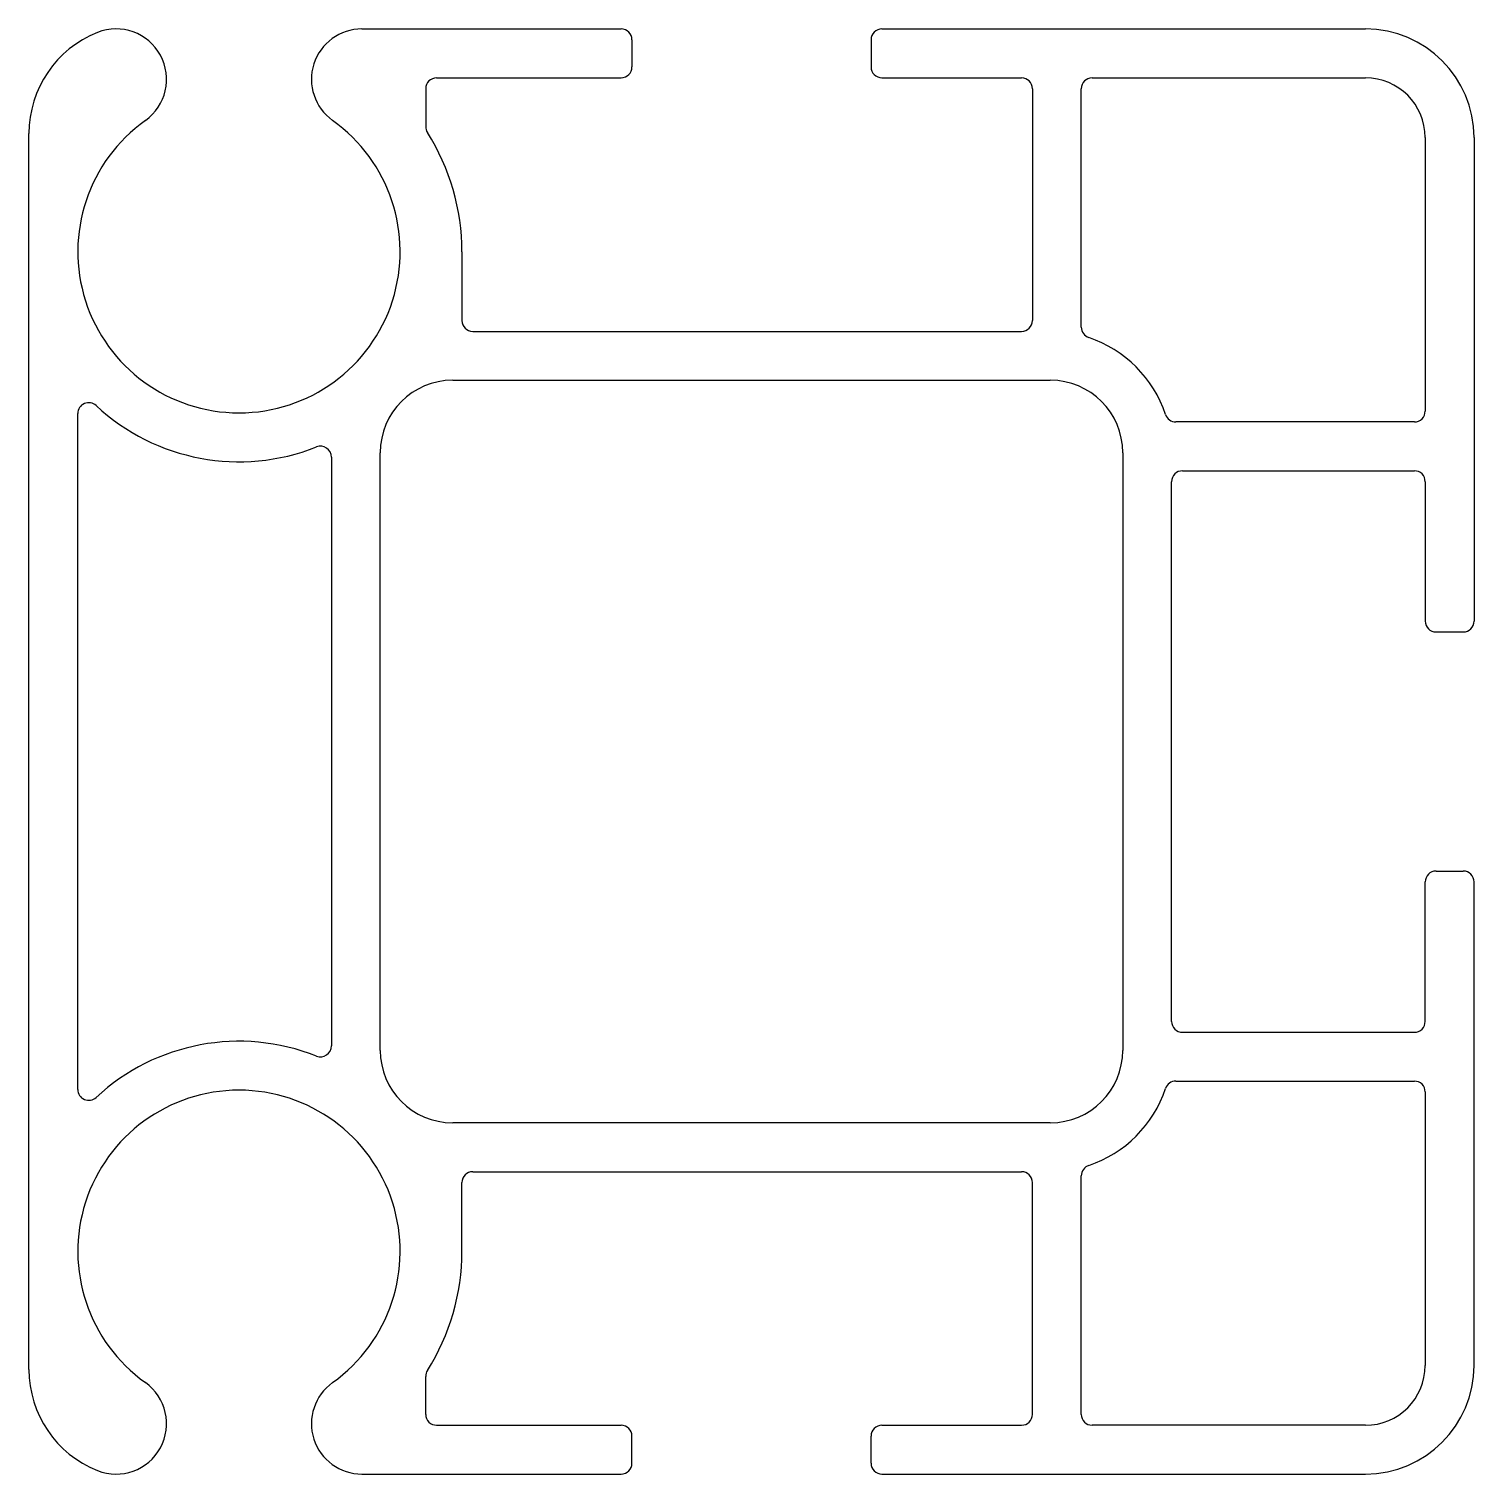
# Model space of a CAD drawing. Extents: x 2867.3 to 2907.2, y 1560.3 to 1600.2.
import ezdxf

# ---------------------------------------------------------------- set-up
doc = ezdxf.new("R2010")
doc.units = 0
doc.layers.get('0').update_dxf_attribs({"linetype": 'CONTINUOUS'})

msp = doc.modelspace()

# ---------------------------------------------------------------- linework, layer by layer
for p, q in [((2876.474, 1600.219), (2883.631, 1600.219)), ((2890.831, 1600.219), (2904.181, 1600.219)), ((2883.931, 1599.919), (2883.931, 1599.169)), ((2890.531, 1599.919), (2890.531, 1599.169)), ((2878.536, 1598.869), (2883.631, 1598.869)), ((2890.831, 1598.869), (2894.686, 1598.869)), ((2896.636, 1598.869), (2904.181, 1598.869)), ((2878.236, 1598.569), (2878.236, 1597.521)), ((2894.986, 1598.569), (2894.986, 1592.169)), ((2896.336, 1591.982), (2896.336, 1598.569)), ((2867.281, 1563.206), (2867.281, 1597.333)), ((2905.831, 1597.219), (2905.831, 1589.669)), ((2907.181, 1597.219), (2907.181, 1583.869)), ((2879.236, 1594.069), (2879.236, 1592.169)), ((2879.536, 1591.869), (2894.686, 1591.869)), ((2878.981, 1590.519), (2895.481, 1590.519)), ((2868.631, 1570.94), (2868.631, 1589.599)), ((2905.531, 1589.369), (2898.945, 1589.369)), ((2876.981, 1572.019), (2876.981, 1588.519)), ((2897.481, 1588.519), (2897.481, 1572.019)), ((2875.631, 1588.4), (2875.631, 1572.139)), ((2898.831, 1572.819), (2898.831, 1587.719)), ((2899.131, 1588.019), (2905.531, 1588.019)), ((2905.831, 1587.719), (2905.831, 1583.869)), ((2906.131, 1583.569), (2906.881, 1583.569)), ((2906.131, 1576.969), (2906.881, 1576.969)), ((2905.831, 1572.819), (2905.831, 1576.669)), ((2907.181, 1563.319), (2907.181, 1576.669)), ((2899.131, 1572.519), (2905.531, 1572.519)), ((2898.945, 1571.169), (2905.531, 1571.169)), ((2905.831, 1570.869), (2905.831, 1563.319)), ((2895.481, 1570.019), (2878.981, 1570.019)), ((2879.536, 1568.669), (2894.686, 1568.669)), ((2896.336, 1561.969), (2896.336, 1568.557)), ((2879.236, 1566.469), (2879.236, 1568.369)), ((2894.986, 1561.969), (2894.986, 1568.369)), ((2878.236, 1561.969), (2878.236, 1563.018)), ((2878.536, 1561.669), (2883.631, 1561.669)), ((2883.931, 1560.619), (2883.931, 1561.369)), ((2890.531, 1560.619), (2890.531, 1561.369)), ((2890.831, 1561.669), (2894.686, 1561.669)), ((2904.181, 1561.669), (2896.636, 1561.669)), ((2876.474, 1560.319), (2883.631, 1560.319)), ((2890.831, 1560.319), (2904.181, 1560.319))]:
    msp.add_line(p, q)
for centre, radius, start, end in [((2870.281, 1597.333), 3, 111.6577, 180), ((2869.688, 1598.826), 1.393, 305.4997, 111.6577), ((2876.474, 1598.826), 1.393, 90, 234.5003), ((2883.631, 1599.919), 0.3, 0, 90), ((2890.831, 1599.919), 0.3, 90, 180), ((2904.181, 1597.219), 3, 0, 90), ((2878.536, 1598.569), 0.3, 90, 180), ((2883.631, 1599.169), 0.3, 270, 0), ((2890.831, 1599.169), 0.3, 180, 270), ((2894.686, 1598.569), 0.3, 0, 90), ((2896.636, 1598.569), 0.3, 90, 180), ((2904.181, 1597.219), 1.65, 0, 90), ((2873.081, 1594.069), 4.45, 125.4997, 54.5003), ((2878.536, 1597.521), 0.3, 180, 212.3193), ((2873.081, 1594.069), 6.155, 0, 32.3193), ((2879.536, 1592.169), 0.3, 180, 270), ((2894.686, 1592.169), 0.3, 270, 0), ((2896.636, 1591.982), 0.3, 180, 251.5523), ((2895.481, 1588.519), 3.35, 18.3649, 71.5523), ((2878.981, 1588.519), 2, 90, 180), ((2895.481, 1588.519), 2, 0, 90), ((2868.931, 1589.599), 0.3, 47.1307, 180), ((2873.081, 1594.069), 5.8, 227.1307, 291.6449), ((2905.531, 1589.669), 0.3, 270, 0), ((2898.945, 1589.669), 0.3, 198.3649, 270), ((2875.331, 1588.4), 0.3, 0, 111.6449), ((2899.131, 1587.719), 0.3, 90, 180), ((2905.531, 1587.719), 0.3, 0, 90), ((2906.131, 1583.869), 0.3, 180, 270), ((2906.881, 1583.869), 0.3, 270, 0), ((2906.131, 1576.669), 0.3, 90, 180), ((2906.881, 1576.669), 0.3, 0, 90), ((2899.131, 1572.819), 0.3, 180, 270), ((2905.531, 1572.819), 0.3, 270, 0), ((2873.081, 1566.469), 5.8, 68.3551, 132.8693), ((2875.331, 1572.139), 0.3, 248.3551, 0), ((2878.981, 1572.019), 2, 180, 270), ((2895.481, 1572.019), 2, 270, 0), ((2868.931, 1570.94), 0.3, 180, 312.8693), ((2873.081, 1566.469), 4.45, 305.4997, 234.5003), ((2895.481, 1572.019), 3.35, 288.4477, 341.6351), ((2898.945, 1570.869), 0.3, 90, 161.6351), ((2905.531, 1570.869), 0.3, 0, 90), ((2879.536, 1568.369), 0.3, 90, 180), ((2894.686, 1568.369), 0.3, 0, 90), ((2896.636, 1568.557), 0.3, 108.4477, 180), ((2873.081, 1566.469), 6.155, 327.6807, 360), ((2904.181, 1563.319), 3, 270, 0), ((2904.181, 1563.319), 1.65, 270, 0), ((2870.281, 1563.206), 3, 180, 248.3423), ((2878.536, 1563.018), 0.3, 147.6807, 180), ((2869.688, 1561.712), 1.393, 248.3423, 54.5003), ((2876.474, 1561.712), 1.393, 125.4997, 270), ((2878.536, 1561.969), 0.3, 180, 270), ((2894.686, 1561.969), 0.3, 270, 0), ((2896.636, 1561.969), 0.3, 180, 270), ((2883.631, 1561.369), 0.3, 0, 90), ((2890.831, 1561.369), 0.3, 90, 180), ((2883.631, 1560.619), 0.3, 270, 0), ((2890.831, 1560.619), 0.3, 180, 270)]:
    msp.add_arc(centre, radius, start, end)

doc.saveas('drawing.dxf')
